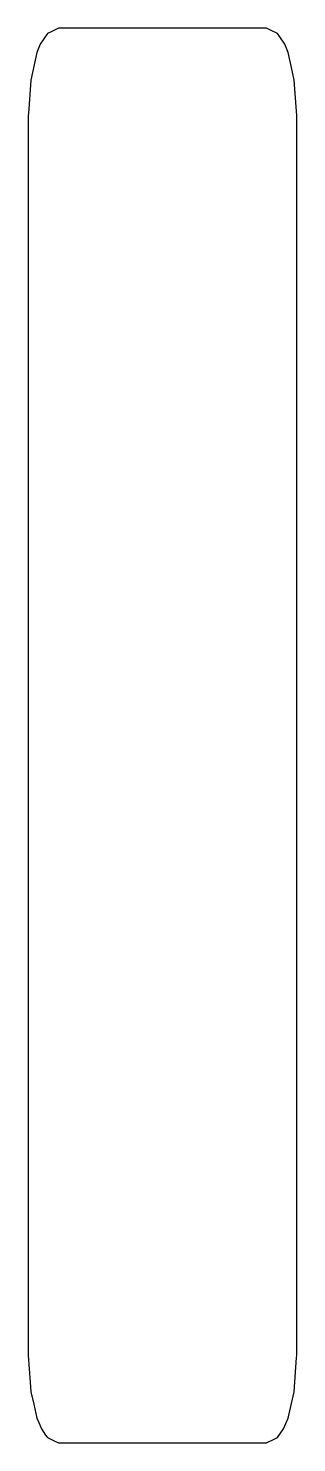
# Model space of a CAD drawing. Header units: metres. Extents: x 3 to 15.4, y -5.3 to 60.
import ezdxf

# ---------------------------------------------------------------- set-up
doc = ezdxf.new("R2010")
doc.units = ezdxf.units.M

msp = doc.modelspace()

# ---------------------------------------------------------------- linework, layer by layer
for p, q in [((3.882, 59.78), (3.556, 59.293)), ((4.053, 59.861), (3.882, 59.78)), ((4.4, 60.025), (4.053, 59.861)), ((8.483, 60.025), (4.4, 60.025)), ((14, 60.025), (8.483, 60.025)), ((14.193, 59.933), (14, 60.025)), ((14.518, 59.78), (14.193, 59.933)), ((14.615, 59.634), (14.518, 59.78)), ((14.844, 59.293), (14.615, 59.634)), ((3.4, 58.906), (3.12, 57.625)), ((3.556, 59.293), (3.4, 58.906)), ((14.936, 59.065), (14.844, 59.293)), ((15, 58.906), (14.936, 59.065)), ((15.151, 58.217), (15, 58.906)), ((15.28, 57.625), (15.151, 58.217)), ((3.12, 57.625), (3.007, 56.085)), ((15.31, 57.21), (15.28, 57.625)), ((15.399, 56), (15.31, 57.21)), ((3.007, 56.085), (3.001, 56)), ((3.001, 56), (3.001, 55.58)), ((3.001, 55.58), (3.001, 44.548)), ((15.399, 44.967), (15.399, 56)), ((3.001, 44.548), (3.001, 44.128)), ((15.399, 44.548), (15.399, 44.967)), ((15.399, 33.515), (15.399, 44.548)), ((3.001, 44.128), (3.001, 33.095)), ((15.399, 33.095), (15.399, 33.515)), ((3.001, 33.095), (3.001, 32.676)), ((3.001, 32.676), (3.001, 21.643)), ((15.399, 22.062), (15.399, 33.095)), ((3.001, 21.643), (3.001, 21.223)), ((15.399, 21.643), (15.399, 22.062)), ((15.399, 10.61), (15.399, 21.643)), ((3.001, 21.223), (3.001, 10.19)), ((15.399, 10.19), (15.399, 10.61)), ((3.001, 10.19), (3.001, 9.771)), ((15.399, -0.843), (15.399, 10.19)), ((3.001, 9.771), (3.001, -1.262)), ((3.001, -1.262), (3.093, -2.49)), ((15.392, -1.352), (15.399, -1.262)), ((15.399, -1.262), (15.399, -0.843)), ((15.274, -2.932), (15.392, -1.352)), ((3.093, -2.49), (3.126, -2.932)), ((3.126, -2.932), (3.256, -3.51)), ((15, -4.15), (15.274, -2.932)), ((3.256, -3.51), (3.4, -4.15)), ((3.256, -3.51), (3.256, -3.51)), ((3.4, -4.15), (3.482, -4.347)), ((3.482, -4.347), (3.607, -4.647)), ((14.793, -4.647), (15, -4.15)), ((3.607, -4.647), (3.803, -4.933)), ((3.803, -4.933), (3.882, -5.048)), ((3.882, -5.048), (4.234, -5.211)), ((4.234, -5.211), (4.4, -5.288)), ((14, -5.288), (14.382, -5.111)), ((14.382, -5.111), (14.518, -5.048)), ((14.518, -5.048), (14.793, -4.647)), ((4.4, -5.288), (10.528, -5.288)), ((10.528, -5.288), (14, -5.288))]:
    msp.add_line(p, q)

doc.saveas('drawing.dxf')
